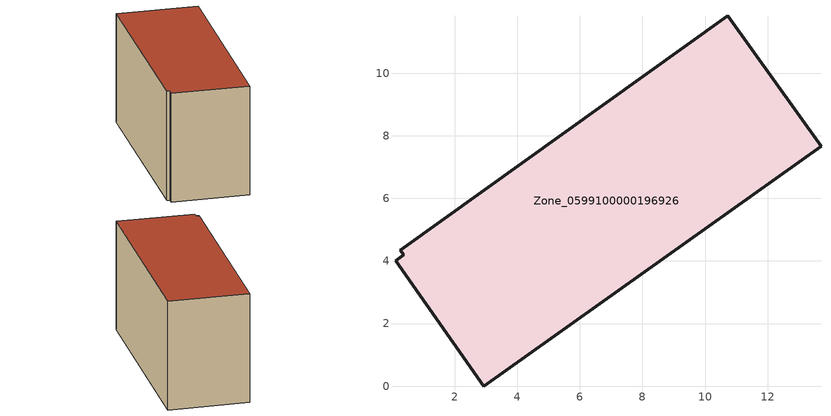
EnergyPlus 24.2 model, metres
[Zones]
Zone_0599100000196926
 floor ground (C_G): 0.11,4 0.37,4.2 0.27,4.35 10.73,11.83 13.71,7.67 2.92,0 z0
 wall outside (C_F): 2.92,0 13.71,7.67 10.73,11.83 0.27,4.35 0.37,4.2 0.11,4 2.92,0 z0:7.11
 roof outside (C_R): 0.37,4.2 0.11,4 2.92,0 13.71,7.67 10.73,11.83 0.27,4.35 z7.11
[BUILDING]
Pand.0599100000196926: North Axis=0; Terrain=City; Loads Convergence Tolerance Value=0.04; Temperature Convergence Tolerance Value=0.4; Solar Distribution=FullExterior; Maximum Number of Warmup Days=25; Minimum Number of Warmup Days=1
[Site:Location]
Rotterdam.The.Hague.AP_ZH_NLD Design_Conditions: Latitude=51.96; Longitude=4.45; Time Zone=1; Elevation=-4.5
[SITE:GROUNDTEMPERATURE:BUILDINGSURFACE]
18, 18, 18, 18, 18, 18, 18, 18, 18, 18, 18, 18
[MATERIAL] Thermal Absorptance=0.9; Solar Absorptance=0.7; Visible Absorptance=0.7
Name | Roughness | Thickness | Conductivity | Density | Specific Heat
G.TI.1975-1991 | MediumSmooth | 0.15 | 0.288461 | 540 | 1210
F.TI.1975-1991 | Rough | 0.3 | 0.230769 | 1920 | 840
R.TI.1975-1991 | MediumRough | 0.2 | 0.153846 | 1500 | 1000
[CONSTRUCTION]
C_G: G.TI.1975-1991
C_F: F.TI.1975-1991
C_R: R.TI.1975-1991
[ZONE]
Zone_0599100000196926: Type=1; Multiplier=1; Ceiling Height=Autocalculate; Volume=Autocalculate; Floor Area=autocalculate; Part of Total Floor Area=Yes
[ZONEINFILTRATION:DESIGNFLOWRATE]
Infil_Zone_0599100000196926: Zone or ZoneList or Space or SpaceList=Zone_0599100000196926; Schedule=AlwaysOn; Design Flow Rate Calculation Method=Flow/Area; Flow Rate per Floor Area=0.003; Constant Term Coefficient=1; Temperature Term Coefficient=0; Velocity Term Coefficient=0; Velocity Squared Term Coefficient=0
[HVACTEMPLATE:ZONE:IDEALLOADSAIRSYSTEM]
Zone_0599100000196926: Maximum Heating Supply Air Temperature=50; Minimum Cooling Supply Air Temperature=13; Maximum Heating Supply Air Humidity Ratio=0.0156; Minimum Cooling Supply Air Humidity Ratio=0.0077; Heating Limit=NoLimit; Cooling Limit=NoLimit; Dehumidification Control Type=ConstantSensibleHeatRatio; Cooling Sensible Heat Ratio=0.7; Dehumidification Setpoint=60; Humidification Control Type=None; Humidification Setpoint=30; Outdoor Air Method=None; Outdoor Air Flow Rate per Person=0.00944; Outdoor Air Flow Rate per Zone Floor Area=0; Outdoor Air Flow Rate per Zone=0; Demand Controlled Ventilation Type=None; Outdoor Air Economizer Type=NoEconomizer; Heat Recovery Type=None; Sensible Heat Recovery Effectiveness=0.7; Latent Heat Recovery Effectiveness=0.65
[ZONECONTROL:THERMOSTAT]
ThermostatControl_Zone_0599100000196926: Zone or ZoneList=Zone_0599100000196926; Control Type Schedule=DualSetpointControlType; Control 1=Thermostat_Zone_0599100000196926; Temperature Difference Between Cutout And Setpoint=0
[THERMOSTATSETPOINT:DUALSETPOINT]
Thermostat_Zone_0599100000196926: Heating Setpoint Temperature Schedule=HeatingSetpoint_Zone_0599100000196926; Cooling Setpoint Temperature Schedule=CoolingSetpoint_Zone_0599100000196926
[SCHEDULE:COMPACT]
HeatingSetpoint_Zone_0599100000196926: Through: 12/31, For: AllDays, Until: 24:00, 21
CoolingSetpoint_Zone_0599100000196926: Through: 12/31, For: AllDays, Until: 24:00, 24
DualSetpointControlType: Through: 12/31, For: AllDays, Until: 24:00, 4
AlwaysOn: Through: 12/31, For: AllDays, Until: 24:00, 1
